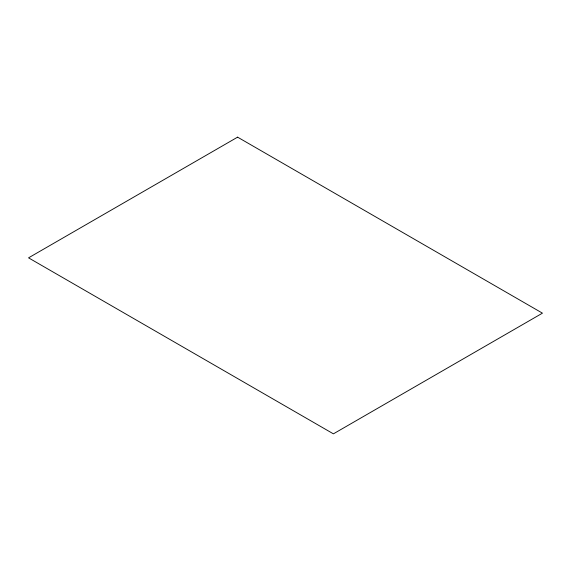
<?xml version="1.0" encoding="UTF-8"?>
<svg xmlns="http://www.w3.org/2000/svg" width="571" height="571" viewBox="0 0 571 571"><rect width="100%" height="100%" fill="white"/><g stroke="black" fill="none" stroke-linecap="round" stroke-linejoin="round"><path stroke-width="0.86" d="M237.593 137.154L28.55 257.842L333.407 433.846L542.45 313.158L237.593 137.154"/></g></svg>
